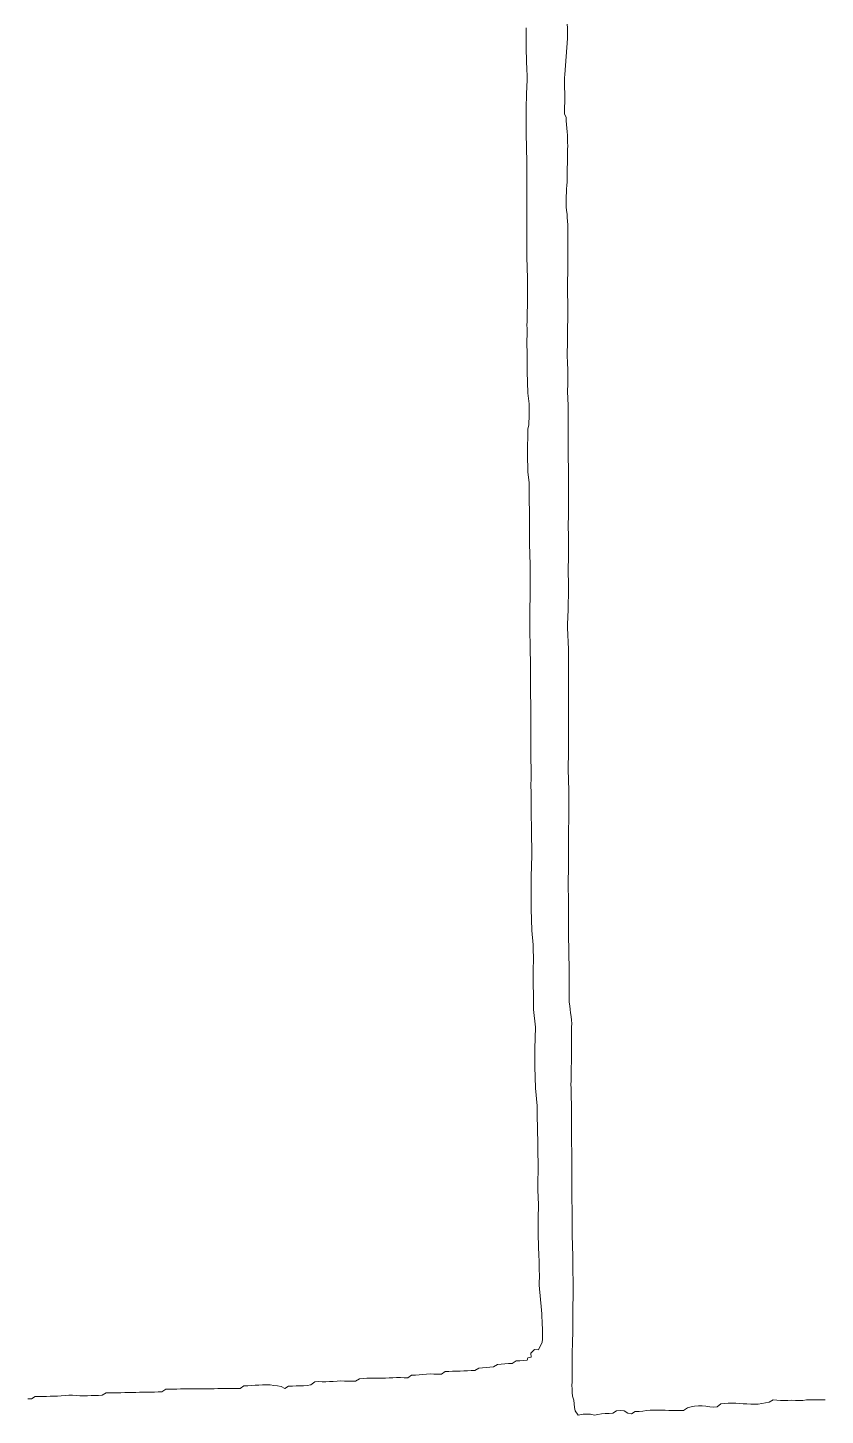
# Model space of a CAD drawing. Extents: x -16 to 11205, y -14909 to 147.
# Drawn here: x 211.66 to 216.37, y -1.08 to 7.12 of the extents above; entities that cross this region are included whole.
import ezdxf

# ---------------------------------------------------------------- set-up
doc = ezdxf.new("R2010")
doc.units = 0
doc.layers.get('0').update_dxf_attribs({"color": 1, "linetype": 'CONTINUOUS', "lineweight": 15, "true_color": 0xff0000})

msp = doc.modelspace()

# ---------------------------------------------------------------- linework, layer by layer
for p, q in [((214.8444, 7.1174), (214.8442, 7.1386)), ((214.6018, 7.0964), (214.6017, 7.0753)), ((214.6017, 7.0753), (214.6017, 7.0541)), ((214.6017, 7.0541), (214.6017, 7.0329)), ((214.602, 7.1176), (214.6018, 7.0964)), ((214.8286, 6.8419), (214.8457, 7.054)), ((214.8448, 7.0963), (214.8444, 7.1174)), ((214.8452, 7.0751), (214.8448, 7.0963)), ((214.8457, 7.054), (214.8452, 7.0751)), ((214.6017, 7.0329), (214.6017, 7.0118)), ((214.6017, 7.0118), (214.6018, 6.9906)), ((214.6018, 6.9906), (214.6021, 6.9694)), ((214.6021, 6.9694), (214.6026, 6.9483)), ((214.6026, 6.9483), (214.6032, 6.9271)), ((214.6032, 6.9271), (214.6039, 6.906)), ((214.6039, 6.906), (214.6049, 6.8848)), ((214.6049, 6.8848), (214.6059, 6.8637)), ((214.6059, 6.8637), (214.6067, 6.8425)), ((214.6069, 6.8212), (214.6064, 6.8)), ((214.6067, 6.8425), (214.6069, 6.8212)), ((214.8279, 6.8209), (214.8286, 6.8419)), ((214.8279, 6.7998), (214.8279, 6.8209)), ((214.6034, 6.7365), (214.6027, 6.7154)), ((214.6043, 6.7576), (214.6034, 6.7365)), ((214.6054, 6.7788), (214.6043, 6.7576)), ((214.6064, 6.8), (214.6054, 6.7788)), ((214.8281, 6.7787), (214.8279, 6.7998)), ((214.8284, 6.7576), (214.8281, 6.7787)), ((214.8288, 6.7365), (214.8284, 6.7576)), ((214.8291, 6.7153), (214.8288, 6.7365)), ((214.6012, 6.6519), (214.6009, 6.6307)), ((214.6017, 6.6731), (214.6012, 6.6519)), ((214.6022, 6.6942), (214.6017, 6.6731)), ((214.6027, 6.7154), (214.6022, 6.6942)), ((214.8281, 6.6306), (214.8285, 6.6517)), ((214.8285, 6.6517), (214.8292, 6.6729)), ((214.8294, 6.6941), (214.8291, 6.7153)), ((214.8292, 6.6729), (214.8294, 6.6941)), ((214.6009, 6.6307), (214.6007, 6.6095)), ((214.6007, 6.6095), (214.6008, 6.5884)), ((214.6008, 6.5884), (214.6011, 6.5672)), ((214.6011, 6.5672), (214.6014, 6.546)), ((214.8281, 6.6095), (214.8281, 6.6306)), ((214.8364, 6.5878), (214.8281, 6.6095)), ((214.8377, 6.5666), (214.8364, 6.5878)), ((214.8393, 6.5455), (214.8377, 6.5666)), ((214.6014, 6.546), (214.6015, 6.5248)), ((214.6015, 6.5248), (214.6016, 6.5037)), ((214.6016, 6.5037), (214.6017, 6.4825)), ((214.6017, 6.4825), (214.6019, 6.4613)), ((214.8409, 6.5244), (214.8393, 6.5455)), ((214.8427, 6.5034), (214.8409, 6.5244)), ((214.8443, 6.4824), (214.8427, 6.5034)), ((214.8456, 6.4612), (214.8443, 6.4824)), ((214.6019, 6.4613), (214.6023, 6.4402)), ((214.6023, 6.4402), (214.6028, 6.419)), ((214.6028, 6.419), (214.6033, 6.3979)), ((214.6033, 6.3979), (214.6038, 6.3767)), ((214.8462, 6.4401), (214.8456, 6.4612)), ((214.8456, 6.3765), (214.846, 6.3977)), ((214.846, 6.3977), (214.8463, 6.4189)), ((214.8463, 6.4189), (214.8462, 6.4401)), ((214.6038, 6.3767), (214.6042, 6.3555)), ((214.6042, 6.3555), (214.6044, 6.3344)), ((214.6044, 6.3344), (214.6045, 6.3132)), ((214.8445, 6.313), (214.8448, 6.3342)), ((214.8448, 6.3342), (214.8451, 6.3553)), ((214.8451, 6.3553), (214.8456, 6.3765)), ((214.6045, 6.3132), (214.6044, 6.292)), ((214.6044, 6.292), (214.6044, 6.2708)), ((214.6044, 6.2708), (214.6044, 6.2497)), ((214.6044, 6.2497), (214.6045, 6.2285)), ((214.843, 6.2284), (214.8435, 6.2495)), ((214.8435, 6.2495), (214.8439, 6.2707)), ((214.8439, 6.2707), (214.8442, 6.2919)), ((214.8442, 6.2919), (214.8445, 6.313)), ((214.6045, 6.1861), (214.6044, 6.165)), ((214.6044, 6.165), (214.6044, 6.1438)), ((214.6045, 6.2285), (214.6045, 6.2073)), ((214.6045, 6.2073), (214.6045, 6.1861)), ((214.8389, 6.1439), (214.8403, 6.1651)), ((214.8403, 6.1651), (214.8414, 6.1862)), ((214.8414, 6.1862), (214.8424, 6.2073)), ((214.8424, 6.2073), (214.843, 6.2284)), ((214.6044, 6.1438), (214.6045, 6.1226)), ((214.6045, 6.1226), (214.6046, 6.1015)), ((214.6046, 6.1015), (214.6048, 6.0803)), ((214.6048, 6.0803), (214.6049, 6.0591)), ((214.8369, 6.1013), (214.8376, 6.1227)), ((214.8371, 6.0799), (214.8369, 6.1013)), ((214.8383, 6.0586), (214.8371, 6.0799)), ((214.8376, 6.1227), (214.8389, 6.1439)), ((214.6049, 6.0591), (214.605, 6.038)), ((214.605, 6.038), (214.6052, 6.0168)), ((214.6052, 6.0168), (214.6053, 5.9956)), ((214.6053, 5.9956), (214.6053, 5.9745)), ((214.8403, 6.0375), (214.8383, 6.0586)), ((214.8423, 6.0164), (214.8403, 6.0375)), ((214.8442, 5.9954), (214.8423, 6.0164)), ((214.8456, 5.9744), (214.8442, 5.9954)), ((214.6053, 5.9745), (214.6053, 5.9533)), ((214.6053, 5.9533), (214.6053, 5.9321)), ((214.6053, 5.9321), (214.6054, 5.9109)), ((214.6054, 5.9109), (214.6054, 5.8898)), ((214.8464, 5.9532), (214.8456, 5.9744)), ((214.8467, 5.932), (214.8464, 5.9532)), ((214.8469, 5.9108), (214.8467, 5.932)), ((214.847, 5.8896), (214.8469, 5.9108)), ((214.6054, 5.8686), (214.6053, 5.8474)), ((214.6053, 5.8474), (214.6053, 5.8263)), ((214.6053, 5.8263), (214.6054, 5.8051)), ((214.6054, 5.8898), (214.6054, 5.8686)), ((214.8471, 5.8685), (214.847, 5.8896)), ((214.8472, 5.8473), (214.8471, 5.8685)), ((214.8471, 5.8049), (214.8472, 5.8261)), ((214.8472, 5.8261), (214.8472, 5.8473)), ((214.6054, 5.8051), (214.6055, 5.7839)), ((214.6055, 5.7839), (214.6056, 5.7628)), ((214.6056, 5.7628), (214.6058, 5.7417)), ((214.6058, 5.7417), (214.6062, 5.7205)), ((214.8471, 5.7838), (214.8471, 5.8049)), ((214.8472, 5.7626), (214.8471, 5.7838)), ((214.8473, 5.7414), (214.8472, 5.7626)), ((214.8474, 5.7202), (214.8473, 5.7414)), ((214.6062, 5.7205), (214.6068, 5.6994)), ((214.6068, 5.6994), (214.6076, 5.6782)), ((214.6076, 5.6782), (214.6082, 5.6571)), ((214.8463, 5.6567), (214.8469, 5.6779)), ((214.8469, 5.6779), (214.8473, 5.6991)), ((214.8473, 5.6991), (214.8474, 5.7202)), ((214.6082, 5.6571), (214.6089, 5.6359)), ((214.6089, 5.6359), (214.6095, 5.6147)), ((214.6095, 5.6147), (214.6099, 5.5935)), ((214.6099, 5.5935), (214.6099, 5.5722)), ((214.845, 5.5721), (214.8451, 5.5933)), ((214.8451, 5.5933), (214.8454, 5.6144)), ((214.8454, 5.6144), (214.8458, 5.6356)), ((214.8458, 5.6356), (214.8463, 5.6567)), ((214.6089, 5.5086), (214.6087, 5.4874)), ((214.6092, 5.5298), (214.6089, 5.5086)), ((214.6096, 5.551), (214.6092, 5.5298)), ((214.6099, 5.5722), (214.6096, 5.551)), ((214.8452, 5.5509), (214.845, 5.5721)), ((214.8459, 5.5298), (214.8452, 5.5509)), ((214.8469, 5.5086), (214.8459, 5.5298)), ((214.8477, 5.4874), (214.8469, 5.5086)), ((214.6073, 5.4239), (214.6067, 5.4028)), ((214.6079, 5.4451), (214.6073, 5.4239)), ((214.6085, 5.4663), (214.6079, 5.4451)), ((214.6087, 5.4874), (214.6085, 5.4663)), ((214.8466, 5.4027), (214.847, 5.4239)), ((214.847, 5.4239), (214.8476, 5.4451)), ((214.8476, 5.4451), (214.8479, 5.4662)), ((214.8479, 5.4662), (214.8477, 5.4874)), ((214.6062, 5.3817), (214.606, 5.3605)), ((214.606, 5.3605), (214.6062, 5.3393)), ((214.6067, 5.4028), (214.6062, 5.3817)), ((214.6062, 5.3393), (214.6062, 5.3182)), ((214.8461, 5.318), (214.8462, 5.3392)), ((214.8462, 5.3604), (214.8463, 5.3815)), ((214.8462, 5.3392), (214.8462, 5.3604)), ((214.8463, 5.3815), (214.8466, 5.4027)), ((214.606, 5.2759), (214.6059, 5.2547)), ((214.6059, 5.2547), (214.606, 5.2335)), ((214.6062, 5.297), (214.606, 5.2759)), ((214.6062, 5.3182), (214.6062, 5.297)), ((214.8448, 5.2334), (214.8455, 5.2545)), ((214.8455, 5.2545), (214.8457, 5.2757)), ((214.8457, 5.2757), (214.8459, 5.2969)), ((214.8459, 5.2969), (214.8461, 5.318)), ((214.606, 5.2335), (214.6062, 5.2124)), ((214.6062, 5.2124), (214.6064, 5.1912)), ((214.6064, 5.1912), (214.6064, 5.17)), ((214.6064, 5.17), (214.6064, 5.1489)), ((214.8428, 5.191), (214.8437, 5.2122)), ((214.8431, 5.1698), (214.8428, 5.191)), ((214.8444, 5.1487), (214.8431, 5.1698)), ((214.8437, 5.2122), (214.8448, 5.2334)), ((214.6064, 5.1489), (214.6067, 5.1277)), ((214.6067, 5.1277), (214.607, 5.1066)), ((214.607, 5.1066), (214.6075, 5.0855)), ((214.6075, 5.0855), (214.608, 5.0643)), ((214.846, 5.1276), (214.8444, 5.1487)), ((214.8471, 5.1064), (214.846, 5.1276)), ((214.8476, 5.0852), (214.8471, 5.1064)), ((214.8477, 5.064), (214.8476, 5.0852)), ((214.608, 5.0643), (214.6085, 5.0432)), ((214.6085, 5.0432), (214.609, 5.022)), ((214.609, 5.022), (214.6095, 5.0009)), ((214.8467, 5.0005), (214.8473, 5.0217)), ((214.8473, 5.0217), (214.8477, 5.0428)), ((214.8477, 5.0428), (214.8477, 5.064)), ((214.6095, 5.0009), (214.61, 4.9797)), ((214.61, 4.9797), (214.6105, 4.9585)), ((214.6105, 4.9585), (214.6187, 4.8947)), ((214.8461, 4.9793), (214.8467, 5.0005)), ((214.8461, 4.9582), (214.8461, 4.9793)), ((214.8467, 4.937), (214.8461, 4.9582)), ((214.8476, 4.9159), (214.8467, 4.937)), ((214.6189, 4.8525), (214.6186, 4.8314)), ((214.6187, 4.8947), (214.6189, 4.8736)), ((214.6189, 4.8736), (214.6189, 4.8525)), ((214.8484, 4.8947), (214.8476, 4.9159)), ((214.8489, 4.8736), (214.8484, 4.8947)), ((214.8491, 4.8524), (214.8489, 4.8736)), ((214.8492, 4.8312), (214.8491, 4.8524)), ((214.617, 4.768), (214.6105, 4.7465)), ((214.6176, 4.7891), (214.617, 4.768)), ((214.6181, 4.8103), (214.6176, 4.7891)), ((214.6186, 4.8314), (214.6181, 4.8103)), ((214.8488, 4.7465), (214.849, 4.7676)), ((214.849, 4.7676), (214.8491, 4.7888)), ((214.8491, 4.7888), (214.8492, 4.81)), ((214.8492, 4.81), (214.8492, 4.8312)), ((214.61, 4.683), (214.6098, 4.6619)), ((214.6101, 4.7042), (214.61, 4.683)), ((214.6103, 4.7253), (214.6101, 4.7042)), ((214.6105, 4.7465), (214.6103, 4.7253)), ((214.8487, 4.7253), (214.8488, 4.7465)), ((214.8487, 4.7041), (214.8487, 4.7253)), ((214.8488, 4.683), (214.8487, 4.7041)), ((214.849, 4.6618), (214.8488, 4.683)), ((214.6092, 4.6196), (214.609, 4.5985)), ((214.609, 4.5985), (214.6093, 4.5773)), ((214.6095, 4.6407), (214.6092, 4.6196)), ((214.6098, 4.6619), (214.6095, 4.6407)), ((214.8492, 4.6407), (214.849, 4.6618)), ((214.8495, 4.6195), (214.8492, 4.6407)), ((214.8497, 4.5983), (214.8495, 4.6195)), ((214.8499, 4.5772), (214.8497, 4.5983)), ((214.6093, 4.5773), (214.6097, 4.5562)), ((214.6097, 4.5562), (214.6102, 4.5351)), ((214.6102, 4.5351), (214.6107, 4.5139)), ((214.6107, 4.5139), (214.6111, 4.4928)), ((214.8501, 4.556), (214.8499, 4.5772)), ((214.8502, 4.5348), (214.8501, 4.556)), ((214.8505, 4.5137), (214.8502, 4.5348)), ((214.8508, 4.4925), (214.8505, 4.5137)), ((214.6111, 4.4928), (214.6187, 4.4289)), ((214.6187, 4.4289), (214.6191, 4.4078)), ((214.851, 4.4713), (214.8508, 4.4925)), ((214.8512, 4.4501), (214.851, 4.4713)), ((214.8513, 4.429), (214.8512, 4.4501)), ((214.8513, 4.4078), (214.8513, 4.429)), ((214.6191, 4.4078), (214.6194, 4.3867)), ((214.6194, 4.3867), (214.6195, 4.3655)), ((214.6195, 4.3655), (214.6194, 4.3443)), ((214.851, 4.3442), (214.8512, 4.3654)), ((214.8512, 4.3654), (214.8513, 4.3866)), ((214.8513, 4.3866), (214.8513, 4.4078)), ((214.6194, 4.3443), (214.6194, 4.3231)), ((214.6194, 4.3231), (214.6198, 4.302)), ((214.6198, 4.302), (214.6204, 4.2808)), ((214.6204, 4.2808), (214.6211, 4.2596)), ((214.8504, 4.2807), (214.8506, 4.3019)), ((214.8504, 4.2596), (214.8504, 4.2807)), ((214.8506, 4.3019), (214.8507, 4.323)), ((214.8507, 4.323), (214.851, 4.3442)), ((214.6211, 4.1962), (214.6208, 4.1751)), ((214.6211, 4.2596), (214.6215, 4.2385)), ((214.6215, 4.2174), (214.6211, 4.1962)), ((214.6215, 4.2385), (214.6215, 4.2174)), ((214.85, 4.1961), (214.8502, 4.2172)), ((214.85, 4.1749), (214.85, 4.1961)), ((214.8502, 4.2172), (214.8503, 4.2384)), ((214.8503, 4.2384), (214.8504, 4.2596)), ((214.6208, 4.1751), (214.6206, 4.1539)), ((214.6206, 4.1539), (214.6206, 4.1327)), ((214.6206, 4.1327), (214.6207, 4.1115)), ((214.6207, 4.1115), (214.6209, 4.0903)), ((214.85, 4.1537), (214.85, 4.1749)), ((214.8502, 4.1326), (214.85, 4.1537)), ((214.8502, 4.1114), (214.8502, 4.1326)), ((214.8503, 4.0902), (214.8502, 4.1114)), ((214.6209, 4.0903), (214.6212, 4.0691)), ((214.6212, 4.0691), (214.6217, 4.0479)), ((214.6217, 4.0479), (214.6223, 4.0268)), ((214.6223, 4.0268), (214.6229, 4.0056)), ((214.8504, 4.0691), (214.8503, 4.0902)), ((214.8505, 4.0479), (214.8504, 4.0691)), ((214.8506, 4.0267), (214.8505, 4.0479)), ((214.8506, 4.0055), (214.8506, 4.0267)), ((214.6229, 4.0056), (214.6236, 3.9845)), ((214.6236, 3.9845), (214.6243, 3.9633)), ((214.6243, 3.9633), (214.6248, 3.9422)), ((214.6248, 3.9422), (214.6252, 3.921)), ((214.8498, 3.9209), (214.8501, 3.942)), ((214.8501, 3.942), (214.8503, 3.9632)), ((214.8503, 3.9632), (214.8504, 3.9843)), ((214.8504, 3.9843), (214.8506, 4.0055)), ((214.6252, 3.921), (214.6255, 3.8998)), ((214.6256, 3.8575), (214.6253, 3.8363)), ((214.6255, 3.8998), (214.6256, 3.8787)), ((214.6256, 3.8787), (214.6256, 3.8575)), ((214.8499, 3.8997), (214.8498, 3.9209)), ((214.8501, 3.8786), (214.8499, 3.8997)), ((214.8504, 3.8574), (214.8501, 3.8786)), ((214.8506, 3.8362), (214.8504, 3.8574)), ((214.6243, 3.7728), (214.6241, 3.7517)), ((214.6245, 3.794), (214.6243, 3.7728)), ((214.6249, 3.8152), (214.6245, 3.794)), ((214.6253, 3.8363), (214.6249, 3.8152)), ((214.8504, 3.7514), (214.8506, 3.7726)), ((214.8507, 3.815), (214.8506, 3.8362)), ((214.8506, 3.7726), (214.8507, 3.7938)), ((214.8507, 3.7938), (214.8507, 3.815)), ((214.6235, 3.7093), (214.6233, 3.6882)), ((214.6239, 3.7305), (214.6235, 3.7093)), ((214.6241, 3.7517), (214.6239, 3.7305)), ((214.849, 3.6879), (214.8495, 3.7091)), ((214.8495, 3.7091), (214.85, 3.7303)), ((214.85, 3.7303), (214.8504, 3.7514)), ((214.6231, 3.667), (214.623, 3.6458)), ((214.623, 3.6458), (214.623, 3.6246)), ((214.623, 3.6246), (214.623, 3.6035)), ((214.6233, 3.6882), (214.6231, 3.667)), ((214.8457, 3.6033), (214.8465, 3.6245)), ((214.8465, 3.6245), (214.8475, 3.6456)), ((214.8475, 3.6456), (214.8484, 3.6668)), ((214.8484, 3.6668), (214.849, 3.6879)), ((214.623, 3.6035), (214.6231, 3.5823)), ((214.6231, 3.5823), (214.6232, 3.5611)), ((214.6232, 3.5611), (214.6234, 3.5399)), ((214.6234, 3.5399), (214.6237, 3.5188)), ((214.8454, 3.5822), (214.8457, 3.6033)), ((214.8456, 3.561), (214.8454, 3.5822)), ((214.8464, 3.5398), (214.8456, 3.561)), ((214.8473, 3.5187), (214.8464, 3.5398)), ((214.6237, 3.5188), (214.6239, 3.4976)), ((214.6239, 3.4976), (214.6242, 3.4764)), ((214.6242, 3.4764), (214.6246, 3.4553)), ((214.6246, 3.4553), (214.6251, 3.4341)), ((214.8484, 3.4976), (214.8473, 3.5187)), ((214.8494, 3.4764), (214.8484, 3.4976)), ((214.8503, 3.4553), (214.8494, 3.4764)), ((214.851, 3.4341), (214.8503, 3.4553)), ((214.6251, 3.4341), (214.6255, 3.4129)), ((214.6255, 3.4129), (214.6259, 3.3918)), ((214.6259, 3.3918), (214.6262, 3.3706)), ((214.6262, 3.3706), (214.6263, 3.3494)), ((214.8515, 3.4129), (214.851, 3.4341)), ((214.8516, 3.3917), (214.8515, 3.4129)), ((214.8515, 3.3493), (214.8516, 3.3705)), ((214.8516, 3.3705), (214.8516, 3.3917)), ((214.6263, 3.3494), (214.6265, 3.3283)), ((214.6265, 3.3283), (214.6266, 3.3071)), ((214.6266, 3.3071), (214.6268, 3.2859)), ((214.6268, 3.2859), (214.6268, 3.2648)), ((214.8516, 3.3282), (214.8515, 3.3493)), ((214.8518, 3.307), (214.8516, 3.3282)), ((214.852, 3.2858), (214.8518, 3.307)), ((214.8521, 3.2646), (214.852, 3.2858)), ((214.6268, 3.2648), (214.6268, 3.2436)), ((214.6268, 3.2436), (214.6268, 3.2224)), ((214.6268, 3.2224), (214.627, 3.2012)), ((214.627, 3.2012), (214.6273, 3.1801)), ((214.8519, 3.2011), (214.852, 3.2223)), ((214.8519, 3.1799), (214.8519, 3.2011)), ((214.852, 3.2223), (214.8521, 3.2434)), ((214.8521, 3.2434), (214.8521, 3.2646)), ((214.6273, 3.1801), (214.6276, 3.1589)), ((214.6276, 3.1589), (214.6277, 3.1377)), ((214.6277, 3.1377), (214.6278, 3.1166)), ((214.6278, 3.1166), (214.6279, 3.0954)), ((214.8515, 3.1164), (214.8516, 3.1376)), ((214.8515, 3.0952), (214.8515, 3.1164)), ((214.8516, 3.1376), (214.8517, 3.1587)), ((214.8517, 3.1587), (214.8519, 3.1799)), ((214.6279, 3.0954), (214.6281, 3.0742)), ((214.6281, 3.0742), (214.6283, 3.0531)), ((214.6283, 3.0531), (214.6283, 3.0319)), ((214.8515, 3.0741), (214.8515, 3.0952)), ((214.8515, 3.0529), (214.8515, 3.0741)), ((214.8515, 3.0318), (214.8515, 3.0529)), ((214.6282, 2.9684), (214.6281, 2.9472)), ((214.6283, 3.0319), (214.6282, 3.0107)), ((214.6282, 3.0107), (214.6282, 2.9896)), ((214.6282, 2.9896), (214.6282, 2.9684)), ((214.8516, 3.0106), (214.8515, 3.0318)), ((214.8517, 2.9894), (214.8516, 3.0106)), ((214.8516, 2.9682), (214.8517, 2.9894)), ((214.8516, 2.9471), (214.8516, 2.9682)), ((214.6281, 2.9472), (214.6281, 2.9261)), ((214.6281, 2.9261), (214.6282, 2.9049)), ((214.6282, 2.9049), (214.6285, 2.8837)), ((214.6285, 2.8837), (214.629, 2.8626)), ((214.8514, 2.9047), (214.8515, 2.9259)), ((214.8515, 2.8835), (214.8514, 2.9047)), ((214.8515, 2.9259), (214.8516, 2.9471)), ((214.8516, 2.8624), (214.8515, 2.8835)), ((214.629, 2.8626), (214.6294, 2.8414)), ((214.6294, 2.8414), (214.6295, 2.8202)), ((214.6295, 2.8202), (214.6294, 2.7991)), ((214.6294, 2.7991), (214.6295, 2.7779)), ((214.8501, 2.7777), (214.8506, 2.7988)), ((214.8506, 2.7988), (214.8511, 2.82)), ((214.8511, 2.82), (214.8514, 2.8412)), ((214.8514, 2.8412), (214.8516, 2.8624)), ((214.6295, 2.7779), (214.63, 2.7567)), ((214.63, 2.7567), (214.6307, 2.7355)), ((214.6307, 2.7355), (214.631, 2.7143)), ((214.631, 2.7143), (214.6307, 2.6931)), ((214.8496, 2.7354), (214.8497, 2.7565)), ((214.8498, 2.7143), (214.8496, 2.7354)), ((214.8497, 2.7565), (214.8501, 2.7777)), ((214.8503, 2.6931), (214.8498, 2.7143)), ((214.6299, 2.672), (214.6294, 2.6508)), ((214.6294, 2.6508), (214.6295, 2.6297)), ((214.6295, 2.6297), (214.6301, 2.6085)), ((214.6307, 2.6931), (214.6299, 2.672)), ((214.851, 2.672), (214.8503, 2.6931)), ((214.8517, 2.6508), (214.851, 2.672)), ((214.8522, 2.6296), (214.8517, 2.6508)), ((214.8525, 2.6084), (214.8522, 2.6296)), ((214.6301, 2.6085), (214.6307, 2.5874)), ((214.6305, 2.545), (214.6304, 2.5239)), ((214.6307, 2.5662), (214.6305, 2.545)), ((214.6307, 2.5874), (214.6307, 2.5662)), ((214.8526, 2.5872), (214.8525, 2.6084)), ((214.8525, 2.5237), (214.8526, 2.5449)), ((214.8526, 2.566), (214.8526, 2.5872)), ((214.8526, 2.5449), (214.8526, 2.566)), ((214.6304, 2.5239), (214.6306, 2.5027)), ((214.6306, 2.5027), (214.6309, 2.4816)), ((214.6309, 2.4816), (214.6312, 2.4604)), ((214.6312, 2.4604), (214.6316, 2.4393)), ((214.8522, 2.4601), (214.8524, 2.4813)), ((214.8522, 2.439), (214.8522, 2.4601)), ((214.8524, 2.4813), (214.8525, 2.5025)), ((214.8525, 2.5025), (214.8525, 2.5237)), ((214.6316, 2.4393), (214.6322, 2.4181)), ((214.6322, 2.4181), (214.6329, 2.3969)), ((214.6329, 2.3969), (214.6331, 2.3757)), ((214.8517, 2.3755), (214.8519, 2.3966)), ((214.8519, 2.3966), (214.8522, 2.4178)), ((214.8522, 2.4178), (214.8522, 2.439)), ((214.633, 2.3545), (214.6329, 2.3334)), ((214.6329, 2.3334), (214.6332, 2.3122)), ((214.6331, 2.3757), (214.633, 2.3545)), ((214.6332, 2.3122), (214.6338, 2.291)), ((214.8513, 2.312), (214.8514, 2.3331)), ((214.8514, 2.2908), (214.8513, 2.312)), ((214.8514, 2.3331), (214.8515, 2.3543)), ((214.8515, 2.3543), (214.8517, 2.3755)), ((214.6341, 2.2273), (214.6337, 2.2061)), ((214.6338, 2.291), (214.6344, 2.2698)), ((214.6345, 2.2486), (214.6341, 2.2273)), ((214.6344, 2.2698), (214.6345, 2.2486)), ((214.8516, 2.2697), (214.8514, 2.2908)), ((214.8515, 2.2061), (214.8518, 2.2273)), ((214.8518, 2.2485), (214.8516, 2.2697)), ((214.8518, 2.2273), (214.8518, 2.2485)), ((214.6323, 2.1426), (214.6314, 2.1215)), ((214.633, 2.1638), (214.6323, 2.1426)), ((214.6334, 2.1849), (214.633, 2.1638)), ((214.6337, 2.2061), (214.6334, 2.1849)), ((214.8506, 2.1214), (214.851, 2.1426)), ((214.851, 2.1426), (214.8512, 2.1637)), ((214.8512, 2.1637), (214.8513, 2.1849)), ((214.8513, 2.1849), (214.8515, 2.2061)), ((214.6307, 2.1004), (214.6305, 2.0792)), ((214.6305, 2.0792), (214.6308, 2.0581)), ((214.6314, 2.1215), (214.6307, 2.1004)), ((214.6308, 2.0581), (214.6311, 2.037)), ((214.8491, 2.0579), (214.8495, 2.0791)), ((214.8493, 2.0368), (214.8491, 2.0579)), ((214.8495, 2.0791), (214.8501, 2.1002)), ((214.8501, 2.1002), (214.8506, 2.1214)), ((214.6311, 2.037), (214.6313, 2.0158)), ((214.6313, 2.0158), (214.6315, 1.9946)), ((214.6315, 1.9946), (214.6316, 1.9734)), ((214.6316, 1.9734), (214.6316, 1.9523)), ((214.8497, 2.0157), (214.8493, 2.0368)), ((214.8502, 1.9945), (214.8497, 2.0157)), ((214.8506, 1.9733), (214.8502, 1.9945)), ((214.8511, 1.9522), (214.8506, 1.9733)), ((214.6315, 1.9311), (214.6314, 1.91)), ((214.6314, 1.91), (214.6316, 1.8888)), ((214.6316, 1.9523), (214.6315, 1.9311)), ((214.6316, 1.8888), (214.632, 1.8677)), ((214.8516, 1.931), (214.8511, 1.9522)), ((214.8519, 1.9098), (214.8516, 1.931)), ((214.8516, 1.8674), (214.8519, 1.8886)), ((214.8519, 1.8886), (214.8519, 1.9098)), ((214.632, 1.8677), (214.6327, 1.8466)), ((214.6327, 1.8466), (214.6334, 1.8254)), ((214.6334, 1.8254), (214.634, 1.8043)), ((214.634, 1.8043), (214.6346, 1.7832)), ((214.8507, 1.8039), (214.8509, 1.8251)), ((214.8508, 1.7828), (214.8507, 1.8039)), ((214.8509, 1.8251), (214.8512, 1.8462)), ((214.8512, 1.8462), (214.8516, 1.8674)), ((214.6346, 1.7832), (214.643, 1.6981)), ((214.8511, 1.7616), (214.8508, 1.7828)), ((214.8515, 1.7405), (214.8511, 1.7616)), ((214.8518, 1.7193), (214.8515, 1.7405)), ((214.643, 1.6981), (214.6432, 1.677)), ((214.6432, 1.677), (214.6434, 1.6558)), ((214.6434, 1.6558), (214.6437, 1.6347)), ((214.8523, 1.6982), (214.8518, 1.7193)), ((214.8528, 1.677), (214.8523, 1.6982)), ((214.8532, 1.6559), (214.8528, 1.677)), ((214.8536, 1.6347), (214.8532, 1.6559)), ((214.6433, 1.5712), (214.643, 1.5501)), ((214.6436, 1.5924), (214.6433, 1.5712)), ((214.6438, 1.6135), (214.6436, 1.5924)), ((214.6437, 1.6347), (214.6438, 1.6135)), ((214.8539, 1.6135), (214.8536, 1.6347)), ((214.8543, 1.5924), (214.8539, 1.6135)), ((214.8546, 1.5712), (214.8543, 1.5924)), ((214.855, 1.55), (214.8546, 1.5712)), ((214.6424, 1.5077), (214.6422, 1.4864)), ((214.6422, 1.4864), (214.6425, 1.4652)), ((214.6427, 1.5289), (214.6424, 1.5077)), ((214.643, 1.5501), (214.6427, 1.5289)), ((214.8549, 1.4652), (214.855, 1.4864)), ((214.8551, 1.5288), (214.855, 1.55)), ((214.855, 1.4864), (214.8551, 1.5076)), ((214.8551, 1.5076), (214.8551, 1.5288)), ((214.6425, 1.4652), (214.6434, 1.444)), ((214.6434, 1.444), (214.6442, 1.4229)), ((214.6442, 1.4229), (214.6444, 1.4017)), ((214.6444, 1.4017), (214.6447, 1.3806)), ((214.8549, 1.4441), (214.8549, 1.4652)), ((214.855, 1.4229), (214.8549, 1.4441)), ((214.8551, 1.4017), (214.855, 1.4229)), ((214.8552, 1.3805), (214.8551, 1.4017)), ((214.6443, 1.3593), (214.6439, 1.338)), ((214.6439, 1.338), (214.645, 1.3167)), ((214.6447, 1.3806), (214.6443, 1.3593)), ((214.645, 1.3167), (214.6558, 1.2114)), ((214.8544, 1.3594), (214.8552, 1.3805)), ((214.86, 1.3378), (214.8544, 1.3594)), ((214.8607, 1.3163), (214.86, 1.3378)), ((214.8635, 1.2953), (214.8607, 1.3163)), ((214.8671, 1.2745), (214.8635, 1.2953)), ((214.8698, 1.2535), (214.8671, 1.2745)), ((214.8695, 1.2112), (214.8703, 1.2324)), ((214.8703, 1.2324), (214.8698, 1.2535)), ((214.655, 1.1688), (214.6543, 1.1476)), ((214.6553, 1.1901), (214.655, 1.1688)), ((214.6558, 1.2114), (214.6553, 1.1901)), ((214.8686, 1.1477), (214.8687, 1.1688)), ((214.8687, 1.1688), (214.8688, 1.19)), ((214.8688, 1.19), (214.8695, 1.2112)), ((214.6525, 1.0842), (214.6521, 1.0631)), ((214.653, 1.1054), (214.6525, 1.0842)), ((214.6536, 1.1265), (214.653, 1.1054)), ((214.6543, 1.1476), (214.6536, 1.1265)), ((214.8686, 1.1265), (214.8686, 1.1477)), ((214.8688, 1.1053), (214.8686, 1.1265)), ((214.8689, 1.0842), (214.8688, 1.1053)), ((214.869, 1.063), (214.8689, 1.0842)), ((214.6521, 1.0631), (214.6521, 1.0419)), ((214.6521, 1.0419), (214.6522, 1.0208)), ((214.6522, 1.0208), (214.6523, 0.9996)), ((214.6523, 0.9996), (214.6526, 0.9785)), ((214.8677, 0.9784), (214.8682, 0.9995)), ((214.8682, 0.9995), (214.8685, 1.0207)), ((214.8685, 1.0207), (214.8688, 1.0418)), ((214.8688, 1.0418), (214.869, 1.063)), ((214.6526, 0.9785), (214.6531, 0.9574)), ((214.6531, 0.9574), (214.6535, 0.9362)), ((214.6535, 0.9362), (214.6539, 0.9151)), ((214.6539, 0.9151), (214.6546, 0.894)), ((214.866, 0.8937), (214.8663, 0.9149)), ((214.8663, 0.9149), (214.8666, 0.936)), ((214.8666, 0.936), (214.8672, 0.9572)), ((214.8672, 0.9572), (214.8677, 0.9784)), ((214.6546, 0.894), (214.6557, 0.8729)), ((214.6557, 0.8729), (214.6569, 0.8518)), ((214.6569, 0.8518), (214.6668, 0.7455)), ((214.8659, 0.8725), (214.866, 0.8937)), ((214.866, 0.8512), (214.8659, 0.8725)), ((214.8663, 0.83), (214.866, 0.8512)), ((214.867, 0.8089), (214.8663, 0.83)), ((214.6668, 0.7455), (214.6664, 0.7244)), ((214.8678, 0.7877), (214.867, 0.8089)), ((214.8686, 0.7666), (214.8678, 0.7877)), ((214.8692, 0.7454), (214.8686, 0.7666)), ((214.8696, 0.7243), (214.8692, 0.7454)), ((214.6659, 0.7032), (214.6658, 0.682)), ((214.6658, 0.682), (214.6663, 0.6608)), ((214.6664, 0.7244), (214.6659, 0.7032)), ((214.6663, 0.6608), (214.6672, 0.6396)), ((214.8683, 0.6396), (214.8685, 0.6608)), ((214.8685, 0.6608), (214.8689, 0.6819)), ((214.8689, 0.6819), (214.8694, 0.7031)), ((214.8694, 0.7031), (214.8696, 0.7243)), ((214.6672, 0.6396), (214.6681, 0.6184)), ((214.6681, 0.6184), (214.6686, 0.5973)), ((214.6686, 0.5973), (214.6689, 0.5762)), ((214.6689, 0.5762), (214.6691, 0.555)), ((214.8683, 0.6184), (214.8683, 0.6396)), ((214.8686, 0.5972), (214.8683, 0.6184)), ((214.8689, 0.5761), (214.8686, 0.5972)), ((214.8692, 0.5549), (214.8689, 0.5761)), ((214.6691, 0.555), (214.6692, 0.5338)), ((214.6692, 0.5338), (214.6691, 0.5127)), ((214.6691, 0.5127), (214.6691, 0.4915)), ((214.8695, 0.5337), (214.8692, 0.5549)), ((214.8698, 0.5126), (214.8695, 0.5337)), ((214.87, 0.4914), (214.8698, 0.5126)), ((214.6691, 0.4915), (214.6694, 0.4703)), ((214.6694, 0.4703), (214.6702, 0.4491)), ((214.6702, 0.4491), (214.6713, 0.428)), ((214.6713, 0.428), (214.6721, 0.4068)), ((214.8703, 0.4702), (214.87, 0.4914)), ((214.8706, 0.4491), (214.8703, 0.4702)), ((214.8709, 0.4279), (214.8706, 0.4491)), ((214.871, 0.4067), (214.8709, 0.4279)), ((214.6715, 0.3433), (214.6708, 0.3222)), ((214.6721, 0.3645), (214.6715, 0.3433)), ((214.6721, 0.4068), (214.6723, 0.3857)), ((214.6723, 0.3857), (214.6721, 0.3645)), ((214.8705, 0.322), (214.8708, 0.3432)), ((214.8708, 0.3432), (214.871, 0.3644)), ((214.8711, 0.3856), (214.871, 0.4067)), ((214.871, 0.3644), (214.8711, 0.3856)), ((214.6705, 0.301), (214.6704, 0.2798)), ((214.6704, 0.2798), (214.6705, 0.2586)), ((214.6708, 0.3222), (214.6705, 0.301)), ((214.6705, 0.2586), (214.671, 0.2375)), ((214.8701, 0.2797), (214.8702, 0.3009)), ((214.8702, 0.2585), (214.8701, 0.2797)), ((214.8702, 0.3009), (214.8705, 0.322)), ((214.8705, 0.2374), (214.8702, 0.2585)), ((214.671, 0.2375), (214.6717, 0.2163)), ((214.6717, 0.2163), (214.6725, 0.1952)), ((214.6725, 0.1952), (214.673, 0.174)), ((214.673, 0.174), (214.6732, 0.1528)), ((214.871, 0.2162), (214.8705, 0.2374)), ((214.8714, 0.1951), (214.871, 0.2162)), ((214.8717, 0.1739), (214.8714, 0.1951)), ((214.8721, 0.1527), (214.8717, 0.1739)), ((214.6725, 0.0893), (214.6723, 0.0681)), ((214.6728, 0.1105), (214.6725, 0.0893)), ((214.6731, 0.1316), (214.6728, 0.1105)), ((214.6732, 0.1528), (214.6731, 0.1316)), ((214.8723, 0.1315), (214.8721, 0.1527)), ((214.8724, 0.1104), (214.8723, 0.1315)), ((214.8724, 0.0892), (214.8724, 0.1104)), ((214.8724, 0.068), (214.8724, 0.0892)), ((214.6722, 0.047), (214.6721, 0.0258)), ((214.6721, 0.0258), (214.6722, 0.0046)), ((214.6723, 0.0681), (214.6722, 0.047)), ((214.6722, 0.0046), (214.6724, -0.0165)), ((214.8726, 0.0469), (214.8724, 0.068)), ((214.8728, 0.0257), (214.8726, 0.0469)), ((214.8729, 0.0045), (214.8728, 0.0257)), ((214.8732, -0.0166), (214.8729, 0.0045)), ((214.6724, -0.0165), (214.6727, -0.0377)), ((214.6727, -0.0377), (214.6731, -0.0589)), ((214.6731, -0.0589), (214.6737, -0.08)), ((214.6737, -0.08), (214.6746, -0.1011)), ((214.8736, -0.0378), (214.8732, -0.0166)), ((214.8742, -0.0589), (214.8736, -0.0378)), ((214.8748, -0.0801), (214.8742, -0.0589)), ((214.8754, -0.1012), (214.8748, -0.0801)), ((214.6746, -0.1011), (214.6757, -0.1222)), ((214.6757, -0.1222), (214.6768, -0.1434)), ((214.6768, -0.1434), (214.6776, -0.1645)), ((214.8758, -0.1224), (214.8754, -0.1012)), ((214.8763, -0.1435), (214.8758, -0.1224)), ((214.8766, -0.1647), (214.8763, -0.1435)), ((214.6776, -0.1645), (214.6782, -0.1857)), ((214.6782, -0.1857), (214.6785, -0.2069)), ((214.6785, -0.2069), (214.6788, -0.2281)), ((214.6788, -0.2281), (214.679, -0.2493)), ((214.8768, -0.1859), (214.8766, -0.1647)), ((214.8771, -0.2071), (214.8768, -0.1859)), ((214.8774, -0.2282), (214.8771, -0.2071)), ((214.8776, -0.2494), (214.8774, -0.2282)), ((214.679, -0.2705), (214.6788, -0.2916)), ((214.6788, -0.2916), (214.6788, -0.3127)), ((214.6788, -0.3127), (214.692, -0.4612)), ((214.679, -0.2493), (214.679, -0.2705)), ((214.8778, -0.2706), (214.8776, -0.2494)), ((214.8781, -0.2918), (214.8778, -0.2706)), ((214.8783, -0.313), (214.8781, -0.2918)), ((214.8785, -0.3342), (214.8783, -0.313)), ((214.8776, -0.4189), (214.8778, -0.3978)), ((214.8778, -0.3978), (214.8781, -0.3766)), ((214.8781, -0.3766), (214.8784, -0.3554)), ((214.8784, -0.3554), (214.8785, -0.3342)), ((214.692, -0.4612), (214.6927, -0.4823)), ((214.6927, -0.4823), (214.6938, -0.5035)), ((214.877, -0.5036), (214.8774, -0.4825)), ((214.8774, -0.4825), (214.8775, -0.4613)), ((214.8775, -0.4401), (214.8776, -0.4189)), ((214.8775, -0.4613), (214.8775, -0.4401)), ((214.6938, -0.5035), (214.6948, -0.5246)), ((214.6948, -0.5246), (214.6957, -0.5458)), ((214.6957, -0.5458), (214.6968, -0.567)), ((214.6968, -0.567), (214.6977, -0.5883)), ((214.8761, -0.5883), (214.8762, -0.5671)), ((214.8762, -0.5671), (214.8764, -0.546)), ((214.8764, -0.546), (214.8767, -0.5248)), ((214.8767, -0.5248), (214.877, -0.5036)), ((214.6957, -0.652), (214.6815, -0.6774)), ((214.6979, -0.6311), (214.6957, -0.652)), ((214.6977, -0.5883), (214.6982, -0.6097)), ((214.6982, -0.6097), (214.6979, -0.6311)), ((214.8741, -0.673), (214.8748, -0.6519)), ((214.8748, -0.6519), (214.8754, -0.6307)), ((214.8754, -0.6307), (214.8758, -0.6095)), ((214.8758, -0.6095), (214.8761, -0.5883)), ((214.6506, -0.694), (214.6286, -0.7151)), ((214.6286, -0.7151), (214.6307, -0.7392)), ((214.6748, -0.6954), (214.6506, -0.694)), ((214.6815, -0.6774), (214.6748, -0.6954)), ((214.8722, -0.7576), (214.8726, -0.7365)), ((214.8726, -0.7365), (214.873, -0.7153)), ((214.873, -0.7153), (214.8736, -0.6942)), ((214.8736, -0.6942), (214.8741, -0.673)), ((214.2543, -0.8193), (214.2325, -0.8205)), ((214.2761, -0.8181), (214.2543, -0.8193)), ((214.298, -0.8171), (214.2761, -0.8181)), ((214.3211, -0.8031), (214.298, -0.8171)), ((214.3429, -0.8014), (214.3211, -0.8031)), ((214.3645, -0.7994), (214.3429, -0.8014)), ((214.3861, -0.7976), (214.3645, -0.7994)), ((214.4078, -0.7961), (214.3861, -0.7976)), ((214.4312, -0.7817), (214.4078, -0.7961)), ((214.4528, -0.7798), (214.4312, -0.7817)), ((214.4745, -0.778), (214.4528, -0.7798)), ((214.4962, -0.7768), (214.4745, -0.778)), ((214.5179, -0.7757), (214.4962, -0.7768)), ((214.5414, -0.7607), (214.5179, -0.7757)), ((214.5633, -0.7598), (214.5414, -0.7607)), ((214.5851, -0.7589), (214.5633, -0.7598)), ((214.6063, -0.7569), (214.5851, -0.7589)), ((214.6104, -0.7433), (214.6063, -0.7569)), ((214.6307, -0.7392), (214.6104, -0.7433)), ((214.8719, -0.7788), (214.8722, -0.7576)), ((214.8719, -0.7999), (214.8719, -0.7788)), ((214.8721, -0.8211), (214.8719, -0.7999)), ((213.3524, -0.8849), (213.3296, -0.9021)), ((213.3742, -0.8836), (213.3524, -0.8849)), ((213.3963, -0.884), (213.3742, -0.8836)), ((213.4183, -0.8844), (213.3963, -0.884)), ((213.4402, -0.8835), (213.4183, -0.8844)), ((213.462, -0.8819), (213.4402, -0.8835)), ((213.484, -0.8805), (213.462, -0.8819)), ((213.506, -0.8796), (213.484, -0.8805)), ((213.5281, -0.8797), (213.506, -0.8796)), ((213.5502, -0.8802), (213.5281, -0.8797)), ((213.5722, -0.8811), (213.5502, -0.8802)), ((213.5941, -0.8815), (213.5722, -0.8811)), ((213.6166, -0.8668), (213.5941, -0.8815)), ((213.6386, -0.8654), (213.6166, -0.8668)), ((213.6604, -0.8639), (213.6386, -0.8654)), ((213.6823, -0.8629), (213.6604, -0.8639)), ((213.7043, -0.8627), (213.6823, -0.8629)), ((213.7263, -0.8628), (213.7043, -0.8627)), ((213.7483, -0.8628), (213.7263, -0.8628)), ((213.7703, -0.8624), (213.7483, -0.8628)), ((213.7923, -0.8615), (213.7703, -0.8624)), ((213.8142, -0.8605), (213.7923, -0.8615)), ((213.8362, -0.8598), (213.8142, -0.8605)), ((213.8582, -0.8596), (213.8362, -0.8598)), ((213.8802, -0.86), (213.8582, -0.8596)), ((213.9022, -0.8602), (213.8802, -0.86)), ((213.9248, -0.8458), (213.9022, -0.8602)), ((213.9468, -0.8445), (213.9248, -0.8458)), ((213.9685, -0.8424), (213.9468, -0.8445)), ((213.9902, -0.8403), (213.9685, -0.8424)), ((214.0121, -0.8388), (213.9902, -0.8403)), ((214.0342, -0.8383), (214.0121, -0.8388)), ((214.0562, -0.8384), (214.0342, -0.8383)), ((214.0782, -0.8387), (214.0562, -0.8384)), ((214.1002, -0.8384), (214.0782, -0.8387)), ((214.1228, -0.8242), (214.1002, -0.8384)), ((214.1447, -0.8232), (214.1228, -0.8242)), ((214.1667, -0.8225), (214.1447, -0.8232)), ((214.1886, -0.822), (214.1667, -0.8225)), ((214.2106, -0.8213), (214.1886, -0.822)), ((214.2325, -0.8205), (214.2106, -0.8213)), ((214.8718, -0.9057), (214.8719, -0.8846)), ((214.8719, -0.8846), (214.872, -0.8634)), ((214.872, -0.8634), (214.8721, -0.8423)), ((214.8721, -0.8423), (214.8721, -0.8211)), ((211.7017, -0.9718), (211.6795, -0.985)), ((211.7238, -0.9717), (211.7017, -0.9718)), ((211.7459, -0.9713), (211.7238, -0.9717)), ((211.7679, -0.9703), (211.7459, -0.9713)), ((211.7898, -0.9694), (211.7679, -0.9703)), ((211.8118, -0.9689), (211.7898, -0.9694)), ((211.8338, -0.9686), (211.8118, -0.9689)), ((211.8556, -0.9675), (211.8338, -0.9686)), ((211.8775, -0.9655), (211.8556, -0.9675)), ((211.8995, -0.9639), (211.8775, -0.9655)), ((211.9216, -0.9642), (211.8995, -0.9639)), ((211.9437, -0.9656), (211.9216, -0.9642)), ((211.9657, -0.9669), (211.9437, -0.9656)), ((211.9877, -0.967), (211.9657, -0.9669)), ((212.0097, -0.9667), (211.9877, -0.967)), ((212.0317, -0.9663), (212.0097, -0.9667)), ((212.0536, -0.9658), (212.0317, -0.9663)), ((212.0755, -0.9645), (212.0536, -0.9658)), ((212.0974, -0.963), (212.0755, -0.9645)), ((212.1199, -0.9489), (212.0974, -0.963)), ((212.1419, -0.9488), (212.1199, -0.9489)), ((212.1639, -0.9491), (212.1419, -0.9488)), ((212.1859, -0.9491), (212.1639, -0.9491)), ((212.2079, -0.9488), (212.1859, -0.9491)), ((212.2299, -0.9484), (212.2079, -0.9488)), ((212.2519, -0.948), (212.2299, -0.9484)), ((212.2739, -0.9475), (212.2519, -0.948)), ((212.2958, -0.9469), (212.2739, -0.9475)), ((212.3178, -0.9464), (212.2958, -0.9469)), ((212.3398, -0.9462), (212.3178, -0.9464)), ((212.3618, -0.9462), (212.3398, -0.9462)), ((212.3838, -0.9461), (212.3618, -0.9462)), ((212.4058, -0.9456), (212.3838, -0.9461)), ((212.4277, -0.9446), (212.4058, -0.9456)), ((212.4495, -0.9432), (212.4277, -0.9446)), ((212.4722, -0.9286), (212.4495, -0.9432)), ((212.4941, -0.9278), (212.4722, -0.9286)), ((212.5161, -0.9274), (212.4941, -0.9278)), ((212.538, -0.9272), (212.5161, -0.9274)), ((212.56, -0.9268), (212.538, -0.9272)), ((212.5819, -0.9261), (212.56, -0.9268)), ((212.6039, -0.9253), (212.5819, -0.9261)), ((212.6259, -0.925), (212.6039, -0.9253)), ((212.6479, -0.9253), (212.6259, -0.925)), ((212.6699, -0.9258), (212.6479, -0.9253)), ((212.692, -0.9261), (212.6699, -0.9258)), ((212.714, -0.9259), (212.692, -0.9261)), ((212.736, -0.9255), (212.714, -0.9259)), ((212.758, -0.9252), (212.736, -0.9255)), ((212.7799, -0.9247), (212.758, -0.9252)), ((212.8019, -0.9239), (212.7799, -0.9247)), ((212.8239, -0.9232), (212.8019, -0.9239)), ((212.8459, -0.9233), (212.8239, -0.9232)), ((212.868, -0.9239), (212.8459, -0.9233)), ((212.89, -0.9243), (212.868, -0.9239)), ((212.9119, -0.9238), (212.89, -0.9243)), ((212.9345, -0.9088), (212.9119, -0.9238)), ((212.9564, -0.9073), (212.9345, -0.9088)), ((212.9782, -0.9057), (212.9564, -0.9073)), ((213, -0.9043), (212.9782, -0.9057)), ((213.022, -0.9034), (213, -0.9043)), ((213.0441, -0.9028), (213.022, -0.9034)), ((213.0662, -0.9026), (213.0441, -0.9028)), ((213.0883, -0.9033), (213.0662, -0.9026)), ((213.11, -0.9055), (213.0883, -0.9033)), ((213.1316, -0.9087), (213.11, -0.9055)), ((213.1535, -0.9114), (213.1316, -0.9087)), ((213.1762, -0.9248), (213.1535, -0.9114)), ((213.1984, -0.911), (213.1762, -0.9248)), ((213.2205, -0.9093), (213.1984, -0.911)), ((213.2425, -0.9081), (213.2205, -0.9093)), ((213.2646, -0.9081), (213.2425, -0.9081)), ((213.2867, -0.9079), (213.2646, -0.9081)), ((213.3084, -0.9058), (213.2867, -0.9079)), ((213.3296, -0.9021), (213.3084, -0.9058)), ((214.8719, -0.9269), (214.8718, -0.9057)), ((214.8727, -0.9479), (214.8719, -0.9269)), ((214.8738, -0.9688), (214.8727, -0.9479)), ((214.8827, -0.9932), (214.8738, -0.9688)), ((211.6795, -0.985), (211.6576, -0.985)), ((214.8846, -1.0146), (214.8827, -0.9932)), ((214.8868, -1.0357), (214.8846, -1.0146)), ((214.8901, -1.0557), (214.8868, -1.0357)), ((214.909, -1.0821), (214.8901, -1.0557)), ((215.135, -1.0554), (215.1125, -1.07)), ((215.157, -1.055), (215.135, -1.0554)), ((215.179, -1.0552), (215.157, -1.055)), ((215.2012, -1.0702), (215.179, -1.0552)), ((215.2452, -1.0607), (215.2231, -1.0732)), ((215.2677, -1.0606), (215.2452, -1.0607)), ((215.2896, -1.0579), (215.2677, -1.0606)), ((215.311, -1.0542), (215.2896, -1.0579)), ((215.3327, -1.0518), (215.311, -1.0542)), ((215.3548, -1.0511), (215.3327, -1.0518)), ((215.3769, -1.0513), (215.3548, -1.0511)), ((215.3991, -1.052), (215.3769, -1.0513)), ((215.4211, -1.053), (215.3991, -1.052)), ((215.4431, -1.0539), (215.4211, -1.053)), ((215.4651, -1.0542), (215.4431, -1.0539)), ((215.4871, -1.0542), (215.4651, -1.0542)), ((215.5091, -1.0545), (215.4871, -1.0542)), ((215.531, -1.0537), (215.5091, -1.0545)), ((215.554, -1.0373), (215.531, -1.0537)), ((215.575, -1.0328), (215.554, -1.0373)), ((215.5962, -1.0282), (215.575, -1.0328)), ((215.6183, -1.0257), (215.5962, -1.0282)), ((215.6409, -1.0263), (215.6183, -1.0257)), ((215.6632, -1.0289), (215.6409, -1.0263)), ((215.6852, -1.032), (215.6632, -1.0289)), ((215.7072, -1.0336), (215.6852, -1.032)), ((215.7291, -1.0329), (215.7072, -1.0336)), ((215.7516, -1.0156), (215.7291, -1.0329)), ((215.7733, -1.013), (215.7516, -1.0156)), ((215.7951, -1.011), (215.7733, -1.013)), ((215.8171, -1.0099), (215.7951, -1.011)), ((215.8392, -1.0104), (215.8171, -1.0099)), ((215.8612, -1.0121), (215.8392, -1.0104)), ((215.8831, -1.0142), (215.8612, -1.0121)), ((215.9051, -1.0156), (215.8831, -1.0142)), ((215.9273, -1.0162), (215.9051, -1.0156)), ((215.9495, -1.0164), (215.9273, -1.0162)), ((215.9717, -1.0159), (215.9495, -1.0164)), ((215.9934, -1.0133), (215.9717, -1.0159)), ((216.0147, -1.009), (215.9934, -1.0133)), ((216.0363, -1.0047), (216.0147, -1.009)), ((216.0592, -0.9903), (216.0363, -1.0047)), ((216.0813, -0.9922), (216.0592, -0.9903)), ((216.1033, -0.9948), (216.0813, -0.9922)), ((216.1253, -0.9955), (216.1033, -0.9948)), ((216.1473, -0.9944), (216.1253, -0.9955)), ((216.1694, -0.9939), (216.1473, -0.9944)), ((216.1915, -0.995), (216.1694, -0.9939)), ((216.2136, -0.9958), (216.1915, -0.995)), ((216.2356, -0.9945), (216.2136, -0.9958)), ((216.2574, -0.9918), (216.2356, -0.9945)), ((216.2793, -0.9906), (216.2574, -0.9918)), ((216.3014, -0.9913), (216.2793, -0.9906)), ((216.3234, -0.9913), (216.3014, -0.9913)), ((216.3454, -0.9913), (216.3234, -0.9913)), ((216.3674, -0.9913), (216.3454, -0.9913)), ((214.9369, -1.0752), (214.909, -1.0821)), ((214.9589, -1.0752), (214.9369, -1.0752)), ((214.9809, -1.0752), (214.9589, -1.0752)), ((215.0039, -1.0816), (214.9809, -1.0752)), ((215.0253, -1.0772), (215.0039, -1.0816)), ((215.0467, -1.0739), (215.0253, -1.0772)), ((215.0684, -1.0721), (215.0467, -1.0739)), ((215.0904, -1.0711), (215.0684, -1.0721)), ((215.1125, -1.07), (215.0904, -1.0711)), ((215.2231, -1.0732), (215.2012, -1.0702))]:
    msp.add_line(p, q)

doc.saveas('drawing.dxf')
